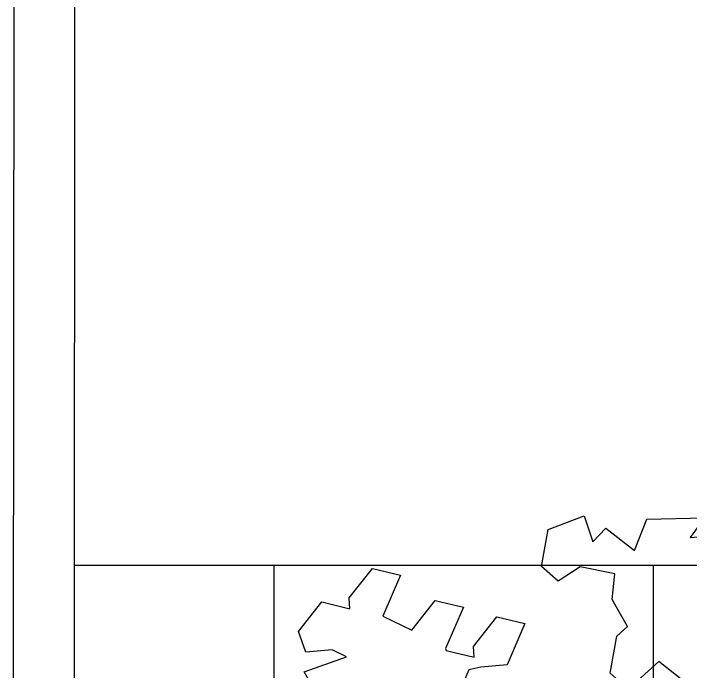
# Model space of a CAD drawing. Extents: x 302512 to 1034855, y -184136 to 410364.
# Drawn here: x 584379 to 588839, y 153491 to 157828 of the extents above; entities that cross this region are included whole.
import ezdxf

# ---------------------------------------------------------------- set-up
doc = ezdxf.new("R2010")
doc.units = 0
doc.header["$MEASUREMENT"] = 0
for name, color, linetype in [('LAYER3', 251, 'Continuous'), ('WALL', 4, 'Continuous'), ('WZ', 2, 'Continuous'), ('绿化', 97, 'Continuous'), ('绿地', 3, 'Continuous'), ('道路线', 161, 'Continuous'), ('铺地', 8, 'Continuous')]:
    doc.layers.add(name, color=color, linetype=linetype)
doc.styles.add('2', font='simplex.shx', dxfattribs={"width": 0.7, "height": 1.2})
doc.styles.add('DIM_FONT', font='SIMPLEX.shx', dxfattribs={"width": 0.8})
doc.styles.add('P5', font='', dxfattribs={"width": 0.8, "height": 4})
doc.styles.get('P5').set_extended_font_data('FangSong_GB2312')

# ---------------------------------------------------------------- blocks, each defined once
blk = doc.blocks.new('A$C23AC53F4')
at = {"layer": 'WZ'}
for p, q in [((20046.5, 1189.4), (20052.1, 10889.4)), ((19646.7, 1589.4), (19651.8, 10489.4))]:
    blk.add_line(p, q, dxfattribs=at)
blk = doc.blocks.new('_F1IRU')
at = {"layer": '绿化'}
for points in [[(-0.002, 1.5527), (0.0586, 1.6986), (0.2174, 1.7214), (0.2288, 1.6077), (0.2953, 1.6527), (0.3915, 1.5355), (0.4704, 1.6518), (0.7071, 1.6059), (0.6312, 1.5379), (0.8506, 1.5087), (0.8628, 1.5999), (0.9331, 1.5552), (1.01, 1.4612), (1.0667, 1.4502), (1.1605, 1.3629), (1.2924, 1.3581), (1.3835, 1.3466), (1.4093, 1.1571), (1.3698, 1.1114), (1.5192, 1.045), (1.4562, 0.9948), (1.5214, 0.8804), (1.5145, 0.7628), (1.4709, 0.7052), (1.5366, 0.655), (1.5422, 0.5099), (1.5423, 0.4206), (1.6465, 0.3801), (1.7217, 0.3801), (1.7637, 0.2873), (1.8169, 0.1701), (1.7378, 0.0787), (1.8119, -0.0109), (1.8446, -0.0828), (1.7655, -0.1742), (1.6696, -0.1402), (1.5712, 0.0044), (1.606, 0.172), (1.4357, 0.1824), (1.4619, 0.0697), (1.4619, 0.0697), (1.4902, 0.0101), (1.4789, -0.0859), (1.4789, -0.0859), (1.472, -0.2035), (1.4057, -0.2166), (1.4194, -0.2332), (1.4005, -0.3074), (1.4845, -0.3656), (1.4537, -0.4837), (1.4282, -0.5603), (1.282, -0.5449), (1.2695, -0.4609), (1.3569, -0.3651), (1.1885, -0.2479), (1.0037, -0.2815), (1.0166, -0.39), (1.2125, -0.4986), (1.0737, -0.5622), (0.8885, -0.5911), (0.8654, -0.5102), (0.8664, -0.4421), (0.8191, -0.383), (0.8774, -0.2364), (0.7341, -0.2485), (0.5588, -0.1286), (0.6894, -0.0475), (0.9261, -0.0934), (0.9261, -0.0934), (0.9506, -0.0146), (0.9105, 0.0343), (0.8733, 0.2321), (0.906, 0.2589), (0.8712, 0.4033), (0.7604, 0.418), (0.6019, 0.3683), (0.6117, 0.4222), (0.6687, 0.5593), (0.8265, 0.5369), (0.8017, 0.6634), (0.8108, 0.7359), (0.7332, 0.8696), (0.56, 0.8119), (0.5609, 0.6993), (0.4662, 0.6807), (0.4792, 0.7339), (0.4405, 0.8573), (0.4471, 0.9098), (0.4678, 0.967), (0.4515, 0.9868), (0.3919, 1.0594), (0.2873, 1.0002), (0.2213, 1.0009), (0.1821, 1.0552), (0.2426, 1.2011), (0.2952, 1.2314), (0.2565, 1.3548), (0.2899, 1.457), (0.1546, 1.517), (0.0519, 1.4783)], [(-1.7648, 0.2873), (-1.6569, 0.3418), (-1.6748, 0.3661), (-1.6885, 0.3739), (-1.6944, 0.5318), (-1.5864, 0.5863), (-1.5389, 0.6008), (-1.6188, 0.6459), (-1.6246, 0.8038), (-1.5167, 0.8583), (-1.5484, 0.8904), (-1.5542, 1.0482), (-1.4463, 1.1028), (-1.3912, 0.9232), (-1.2524, 0.9261), (-1.2648, 1.0171), (-1.1426, 1.1172), (-1.0339, 1.0642), (-1.0275, 1.1089), (-0.9123, 1.2033), (-1.0317, 1.2193), (-1.0672, 1.3349), (-0.8809, 1.3588), (-0.9332, 1.4), (-1.042, 1.4144), (-1.0544, 1.5054), (-0.9322, 1.6054), (-0.8235, 1.5525), (-0.8171, 1.5971), (-0.695, 1.6972), (-0.5863, 1.6443), (-0.6959, 1.4918), (-0.5893, 1.4092), (-0.4671, 1.5093), (-0.3584, 1.4564), (-0.4681, 1.3039), (-0.4679, 1.2956), (-0.3592, 1.2426), (-0.3528, 1.2873), (-0.2306, 1.3874), (-0.1219, 1.3344), (-0.2316, 1.1819), (-0.3404, 1.1963), (-0.3928, 1.1959), (-0.4688, 1.0902), (-0.4166, 1.049), (-0.3528, 0.9596), (-0.327, 0.9366), (-0.2183, 0.8837), (-0.3279, 0.7312), (-0.4368, 0.7456), (-0.4555, 0.7919), (-0.5652, 0.6394), (-0.5129, 0.5982), (-0.4491, 0.5088), (-0.5072, 0.4377), (-0.6637, 0.4587), (-0.6992, 0.5743), (-0.674, 0.6538), (-0.7178, 0.6585), (-0.8274, 0.506), (-0.9363, 0.5204), (-0.9706, 0.5451), (-1.0647, 0.4143), (-1.0124, 0.373), (-0.9487, 0.2837), (-1.0067, 0.2125), (-1.1122, 0.2227), (-1.0907, 0.1335), (-1.2021, 0.0215), (-1.3156, 0.0632), (-1.3637, 0.1313), (-1.4252, 0.166), (-1.406, 0.0865), (-1.5175, -0.0255), (-1.631, 0.0162), (-1.6017, 0.1623), (-1.679, 0.0843)], [(-1.5, -0.2841), (-1.5918, -0.1203), (-1.6857, -0.1964), (-1.6467, -0.3494), (-1.6029, -0.3631), (-1.7029, -0.4502), (-1.6639, -0.6033), (-1.5762, -0.6305), (-1.5172, -0.5379), (-1.4719, -0.5524), (-1.4912, -0.6902), (-1.5075, -0.7524), (-1.489, -0.9222), (-1.4983, -0.9849), (-1.5453, -1.0229), (-1.4521, -1.1928), (-1.4521, -1.1928), (-1.3001, -1.0807), (-1.3456, -1.2232), (-1.2268, -1.2598), (-1.1861, -1.2763), (-1.147, -1.4294), (-1.0594, -1.4566), (-1.0003, -1.364), (-1.0633, -1.2516), (-0.9846, -1.1636), (-0.9455, -1.3167), (-0.9652, -1.4103), (-0.9868, -1.478), (-0.8748, -1.5243), (-0.7954, -1.4005), (-0.6516, -1.4661), (-0.6478, -1.506), (-0.785, -1.5191), (-0.802, -1.6338), (-0.5976, -1.6619), (-0.544, -1.6957), (-0.5531, -1.7499), (-0.3724, -1.7802), (-0.3275, -1.6877), (-0.3762, -1.5532), (-0.3762, -1.5532), (-0.2408, -1.5644), (-0.2356, -1.6777), (-0.1719, -1.575), (-0.188, -1.4505), (-0.1212, -1.4324), (-0.0904, -1.5818), (0.0658, -1.5736), (0.1396, -1.5245), (0.0653, -1.413), (0.0969, -1.3774), (0.2026, -1.4711), (0.2344, -1.4197), (0.284, -1.4439), (0.2799, -1.5875), (0.4714, -1.5867), (0.494, -1.6511), (0.5752, -1.6846), (0.7268, -1.6704), (0.7637, -1.6459), (0.8159, -1.587), (0.8843, -1.5204), (0.81, -1.368), (0.643, -1.3167), (0.7194, -1.2834), (0.7831, -1.1806), (0.6618, -1.0152), (0.5229, -1.1135), (0.5951, -1.2447), (0.4458, -1.2383), (0.357, -1.107), (0.1467, -1.1288), (0.0914, -0.9457), (-0.0066, -0.9751), (-0.0257, -1.0556), (-0.1337, -1.1327), (-0.2171, -1.0495), (-0.2475, -1.0038), (-0.4345, -1.0215), (-0.3417, -0.8074), (-0.4336, -0.7282), (-0.5115, -0.7427), (-0.6128, -0.6113), (-0.5538, -0.5188), (-0.6223, -0.3964), (-0.7407, -0.4266), (-0.7072, -0.5578), (-0.7098, -0.6468), (-0.7866, -0.6701), (-0.964, -0.5874), (-0.974, -0.6786), (-1.0159, -0.5174), (-0.9568, -0.4248), (-1.0733, -0.281), (-1.1426, -0.3371), (-1.228, -0.385), (-1.2501, -0.3455), (-1.3441, -0.4216), (-1.3324, -0.4848), (-1.4558, -0.4429)]]:
    blk.add_lwpolyline(points, close=True, dxfattribs=at)
for points in [[(-0.9625, 0.4206), (-0.8237, 0.3379), (-0.3855, 0.2816), (-0.0963, 0.122), (0, 0), (0.2892, 0.2629), (0.3769, 0.4693), (0.4557, 0.5915), (0.5434, 0.6477), (0.5764, 0.7451)], [(-0.2717, -0.9577), (-0.3417, -0.8074), (-0.2278, -0.5165), (-0.0788, -0.4508), (0.1148, -0.0916), (0.3944, 0.2159), (0.4732, 0.4411), (0.6047, 0.6007), (0.7438, 0.6376)], [(-0.99, 0.3473), (-0.8237, 0.2346), (-0.3944, 0.1595), (-0.1577, 0.0375), (-0.0963, -0.1034), (-0.1752, -0.3663), (-0.3242, -0.46), (-0.4468, -0.7606)]]:
    blk.add_lwpolyline(points, dxfattribs=at)
at = {"style": '2', "width": 0.7, "flags": 9}
for tag in ['YSIZE', 'XSIZE']:
    blk.add_attdef(tag, (0, 0), '', height=1.2, rotation=0.5, dxfattribs=at)
blk = doc.blocks.new('_F10BZJ')
at = {"layer": '铺地', "xscale": 1.0935, "yscale": 1.0935, "zscale": 1.0935}
blk.add_blockref('_F1IRU', (0, 0), dxfattribs=at)
at = {"style": 'DIM_FONT', "width": 0.8, "flags": 9}
for tag in ['YSIZE', 'XSIZE']:
    blk.add_attdef(tag, (0, 0), '', height=0.5, dxfattribs=at)
blk = doc.blocks.new('_F10EZC')
at = {"layer": 'LAYER3', "xscale": 1000, "yscale": 1000, "zscale": 1000, "rotation": 8.124167206954386}
blk.add_blockref('_F10BZJ', (0, 0), dxfattribs=at)
at = {"style": 'P5', "width": 0.8, "flags": 9}
for tag in ['XSIZE', 'YSIZE']:
    blk.add_attdef(tag, (0, 0), '', height=4, rotation=331.3521, dxfattribs=at)

msp = doc.modelspace()

# ---------------------------------------------------------------- linework, layer by layer
at = {"layer": '道路线'}
for p, q in [((584780, 154193.2), (599256.4, 154193.2)), ((586093.1, 154193.2), (586093.1, 149193.2)), ((588593.1, 154193.2), (588593.1, 149193.2))]:
    msp.add_line(p, q, dxfattribs=at)

# ---------------------------------------------------------------- block references
at = {"layer": 'WALL'}
msp.add_blockref('A$C23AC53F4', (564731.8, 150203.8), dxfattribs=at)
at = {"layer": '绿地', "xscale": 1.44, "yscale": 1.44, "zscale": 1.44, "rotation": 4.248435238497092}
msp.add_blockref('_F10EZC', (588385.7, 151795.3), dxfattribs=at)

doc.saveas('drawing.dxf')
